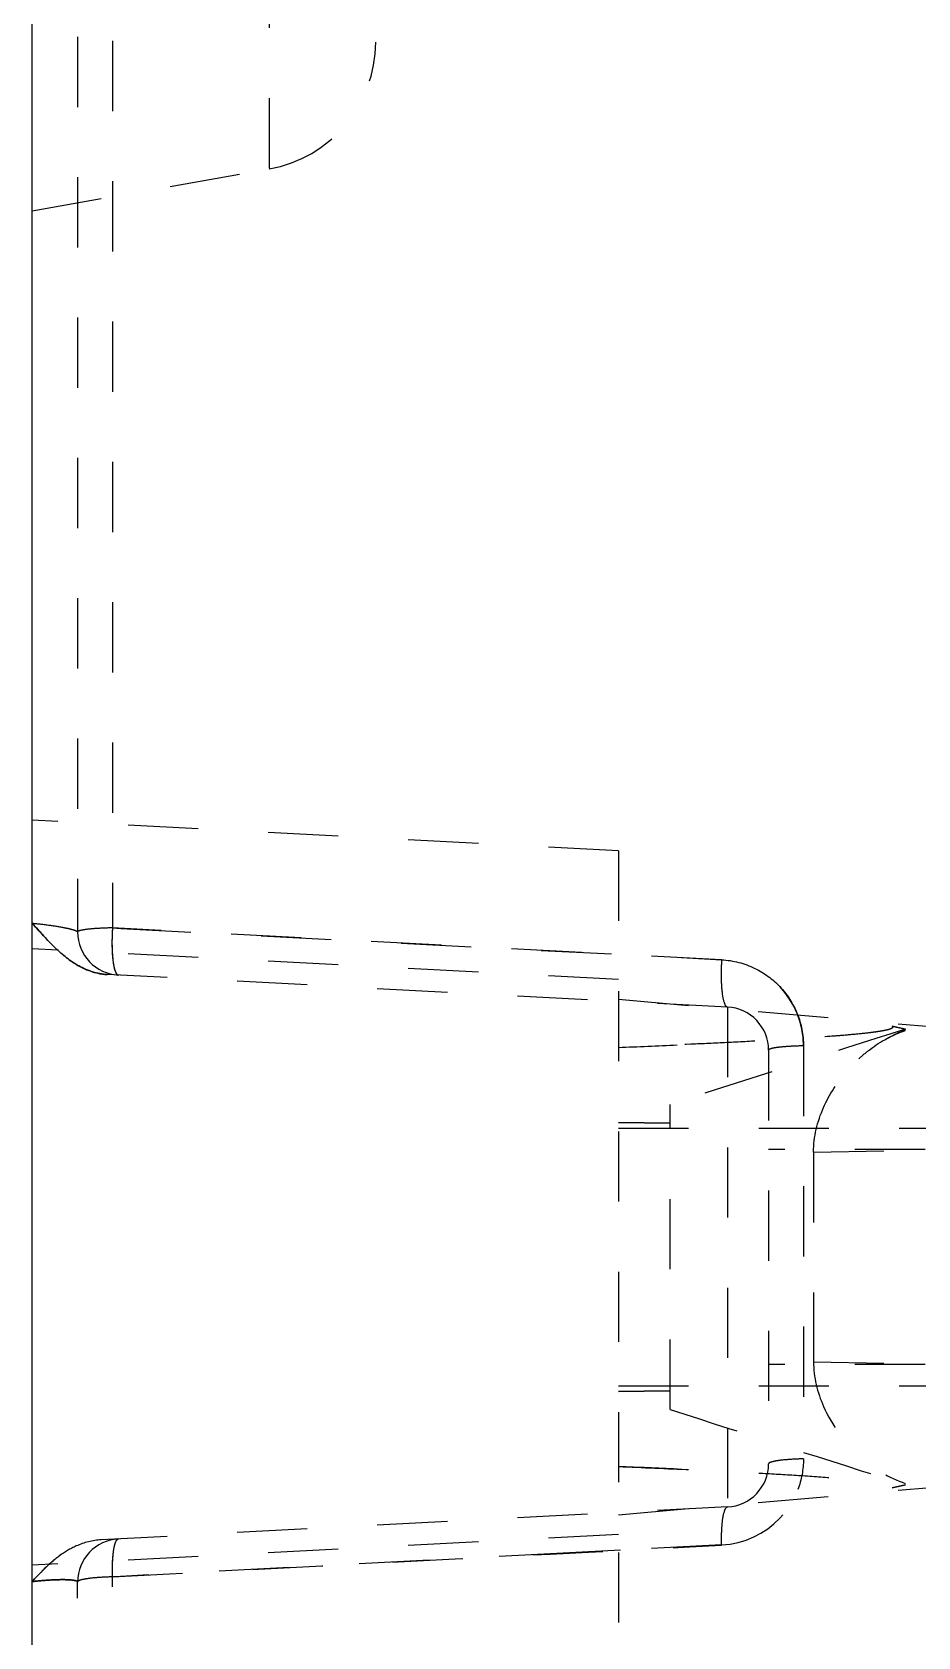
# Model space of a CAD drawing. Header units: millimetres. Extents: x 1147 to 12155, y -6137 to -4403.
# Drawn here: x 3268.09 to 3288.71, y -5332.97 to -5295.61 of the extents above; entities that cross this region are included whole.
import ezdxf

# ---------------------------------------------------------------- set-up
doc = ezdxf.new("R2010")
doc.units = ezdxf.units.MM
doc.header["$LTSCALE"] = 16.335
doc.linetypes.add('HIDDEN', pattern=[0.2, 0.1, -0.1])
doc.layers.get('0').update_dxf_attribs({"linetype": 'CONTINUOUS'})
doc.layers.add('DEFAULT_2', color=8, linetype='HIDDEN')

msp = doc.modelspace()

# ---------------------------------------------------------------- linework, layer by layer
at = {"color": 7, "linetype": 'Continuous'}
msp.add_line((3268.086, -5503.772), (3268.086, -5023.709), dxfattribs=at)
at = {"layer": 'DEFAULT_2', "color": 8, "linetype": 'HIDDEN'}
for p, q in [((3269.144, -5200.981), (3269.144, -5316.562)), ((3269.958, -5201.076), (3269.958, -5316.467)), ((3273.607, -5267.745), (3273.607, -5298.798)), ((3276.086, -5270.699), (3276.086, -5295.844)), ((3268.086, -5299.772), (3273.607, -5298.798)), ((3281.739, -5314.672), (3268.086, -5313.956)), ((3281.739, -5314.672), (3281.739, -5333.586)), ((3284.14, -5317.209), (3269.958, -5316.467)), ((3269.958, -5316.467), (3270.154, -5316.478)), ((3270.154, -5316.478), (3284.14, -5317.209)), ((3281.739, -5317.668), (3268.086, -5316.952)), ((3284.279, -5318.31), (3269.832, -5317.552)), ((3281.739, -5318.129), (3289.001, -5318.764)), ((3284.279, -5318.31), (3284.279, -5329.948)), ((3288.111, -5318.757), (3288.419, -5318.828)), ((3288.214, -5318.781), (3288.111, -5318.757)), ((3288.316, -5318.804), (3288.214, -5318.781)), ((3288.419, -5318.828), (3288.316, -5318.804)), ((3286.046, -5319.214), (3286.046, -5328.829)), ((3285.232, -5319.314), (3285.232, -5328.944)), ((3282.939, -5327.68), (3282.939, -5320.578)), ((3281.739, -5320.996), (3282.939, -5321.014)), ((3282.34, -5321.005), (3281.739, -5320.996)), ((3282.939, -5321.014), (3282.34, -5321.005)), ((3281.739, -5321.129), (3289.001, -5321.129)), ((3377.086, -5321.629), (3285.232, -5321.629)), ((3286.28, -5321.689), (3289.001, -5321.637)), ((3286.28, -5321.689), (3286.28, -5326.569)), ((3377.086, -5326.629), (3285.232, -5326.629)), ((3286.28, -5326.569), (3289.001, -5326.621)), ((3281.739, -5327.129), (3289.001, -5327.129)), ((3281.739, -5327.262), (3282.939, -5327.244)), ((3282.34, -5327.253), (3281.739, -5327.262)), ((3282.939, -5327.244), (3282.34, -5327.253)), ((3281.739, -5330.129), (3289.001, -5329.494)), ((3288.419, -5329.43), (3288.111, -5329.501)), ((3288.111, -5329.501), (3288.419, -5329.43)), ((3284.279, -5329.948), (3269.694, -5330.713)), ((3281.739, -5330.591), (3268.086, -5331.306)), ((3280.595, -5331.019), (3270.143, -5331.567)), ((3281.785, -5330.957), (3280.595, -5331.019)), ((3284.14, -5330.834), (3281.785, -5330.957)), ((3269.144, -5410.477), (3269.144, -5331.696)), ((3270.143, -5331.567), (3269.958, -5331.576)), ((3269.958, -5406.948), (3269.958, -5331.576))]:
    msp.add_line(p, q, dxfattribs=at)
for centre, radius, start, end in [((3273.086, -5295.844), 3, 280, 0), ((3270.15, -5316.562), 1.005, 180.0002, 267.0041), ((3271.236, -5314.222), 3.763, 226.2026, 229.0159), ((3284.037, -5319.216), 2.009, 0.049, 87.0536), ((3284.227, -5319.314), 1.006, 0, 87), ((3711.725, -6653.57), 1400.259, 107.596148, 107.831523), ((3267.39, -4965.269), 354.272, 272.32127, 272.54297), ((3711.725, -3994.688), 1400.259, 252.168477, 252.403852), ((3284.037, -5328.827), 2.009, 272.9548, 359.9468), ((3267.391, -5682.968), 354.25, 87.45696, 87.67874), ((3284.227, -5328.944), 1.006, 273, 0), ((3270.15, -5331.696), 1.005, 92.9983, 179.9999), ((3270.372, -5333.35), 2.801, 126.1572, 129.7901), ((3270.311, -5333.267), 2.698, 125.4817, 129.892)]:
    msp.add_arc(centre, radius, start, end, dxfattribs=at)
for points in [[(3268.631, -5316.938), (3268.439, -5316.753), (3268.266, -5316.551), (3268.086, -5316.354)], [(3268.086, -5316.358), (3268.265, -5316.554), (3268.44, -5316.755), (3268.632, -5316.938)], [(3268.768, -5317.063), (3268.904, -5317.181), (3269.051, -5317.288), (3269.211, -5317.372)], [(3284.14, -5317.209), (3284.407, -5317.223), (3284.675, -5317.292), (3284.915, -5317.409)], [(3269.211, -5317.372), (3269.337, -5317.438), (3269.473, -5317.491), (3269.613, -5317.522)], [(3269.613, -5317.522), (3269.685, -5317.538), (3269.758, -5317.549), (3269.832, -5317.552)], [(3284.915, -5317.409), (3285.131, -5317.514), (3285.33, -5317.659), (3285.495, -5317.833)], [(3285.495, -5317.833), (3285.668, -5318.015), (3285.809, -5318.235), (3285.902, -5318.469)], [(3285.902, -5318.469), (3285.996, -5318.704), (3286.046, -5318.961), (3286.046, -5319.214)], [(3286.046, -5328.829), (3286.046, -5329.071), (3286, -5329.318), (3285.913, -5329.545)], [(3269.694, -5330.713), (3269.495, -5330.723), (3269.297, -5330.776), (3269.115, -5330.857)], [(3269.115, -5330.857), (3268.975, -5330.919), (3268.843, -5330.999), (3268.72, -5331.089)], [(3268.086, -5331.688), (3268.242, -5331.516), (3268.402, -5331.346), (3268.581, -5331.197)], [(3268.58, -5331.198), (3268.402, -5331.346), (3268.241, -5331.514), (3268.086, -5331.686)]]:
    msp.add_open_spline(points, degree=3, dxfattribs=at)
for points, knots in [([(3268.086, -5316.356), (3268.221, -5316.369), (3268.47, -5316.399), (3268.764, -5316.445), (3268.954, -5316.485), (3269.054, -5316.512), (3269.11, -5316.532), (3269.144, -5316.552), (3269.144, -5316.562)], [0, 0, 0, 0, 0.37413, 0.694348, 0.818458, 0.912214, 0.972573, 1, 1, 1, 1]), ([(3269.958, -5316.467), (3269.85, -5316.469), (3269.655, -5316.476), (3269.405, -5316.494), (3269.241, -5316.519), (3269.168, -5316.539), (3269.144, -5316.555), (3269.144, -5316.562)], [0, 0, 0, 0, 0.389766, 0.707207, 0.916168, 0.973075, 1, 1, 1, 1]), ([(3269.958, -5316.467), (3269.85, -5316.469), (3269.655, -5316.476), (3269.405, -5316.494), (3269.241, -5316.519), (3269.168, -5316.539), (3269.144, -5316.555), (3269.144, -5316.562)], [0, 0, 0, 0, 0.389766, 0.707207, 0.916168, 0.973075, 1, 1, 1, 1]), ([(3269.958, -5316.467), (3269.949, -5316.604), (3269.94, -5316.857), (3269.962, -5317.206), (3269.994, -5317.423), (3270.059, -5317.564), (3270.097, -5317.566)], [0, 0, 0, 0, 0.362023, 0.677574, 0.897471, 1, 1, 1, 1]), ([(3269.958, -5316.467), (3269.95, -5316.585), (3269.942, -5316.81), (3269.952, -5317.12), (3269.985, -5317.358), (3270.022, -5317.494), (3270.053, -5317.536)], [0, 0, 0, 0, 0.326547, 0.62338, 0.855791, 1, 1, 1, 1]), ([(3269.832, -5317.552), (3269.604, -5317.54), (3269.153, -5317.388), (3268.796, -5317.096), (3268.631, -5316.938)], [0, 0, 0, 0, 0.499716, 1, 1, 1, 1]), ([(3284.14, -5317.209), (3284.13, -5317.351), (3284.122, -5317.605), (3284.144, -5317.952), (3284.177, -5318.162), (3284.238, -5318.307), (3284.279, -5318.31)], [0, 0, 0, 0, 0.377411, 0.67769, 0.890499, 1, 1, 1, 1]), ([(3284.14, -5317.209), (3284.13, -5317.351), (3284.122, -5317.605), (3284.144, -5317.952), (3284.177, -5318.162), (3284.238, -5318.307), (3284.279, -5318.31)], [0, 0, 0, 0, 0.37741, 0.677689, 0.8905, 1, 1, 1, 1]), ([(3270.053, -5317.536), (3270.056, -5317.541), (3270.067, -5317.555), (3270.085, -5317.566), (3270.097, -5317.566)], [0, 0, 0, 0, 0.30411, 1, 1, 1, 1]), ([(3288.111, -5318.757), (3288.119, -5318.763), (3288.128, -5318.796), (3288.074, -5318.819), (3288.016, -5318.84), (3287.934, -5318.856), (3287.846, -5318.872), (3287.722, -5318.892), (3287.495, -5318.921), (3287.163, -5318.954), (3286.62, -5319), (3285.931, -5319.047), (3285.099, -5319.095), (3284.262, -5319.138), (3283.142, -5319.191), (3282.301, -5319.227), (3281.739, -5319.25)], [0, 0, 0, 0, 0.004693, 0.011788, 0.022583, 0.035758, 0.049821, 0.06427, 0.094206, 0.156307, 0.219677, 0.348127, 0.477692, 0.607838, 0.73834, 1, 1, 1, 1]), ([(3286.046, -5319.214), (3285.937, -5319.216), (3285.746, -5319.223), (3285.522, -5319.241), (3285.383, -5319.259), (3285.306, -5319.275), (3285.259, -5319.288), (3285.232, -5319.305), (3285.232, -5319.314)], [0, 0, 0, 0, 0.394657, 0.691517, 0.811297, 0.906258, 0.969556, 1, 1, 1, 1]), ([(3286.28, -5321.689), (3286.28, -5321.334), (3286.452, -5320.64), (3287, -5319.807), (3287.574, -5319.282), (3288.059, -5319), (3288.296, -5318.882), (3288.418, -5318.843)], [0, 0, 0, 0, 0.283943, 0.551535, 0.789405, 0.897635, 1, 1, 1, 1]), ([(3287.333, -5319.516), (3287.417, -5319.438), (3287.742, -5319.166), (3288.122, -5318.952), (3288.417, -5318.859)], [0, 0, 0, 0, 0.270715, 1, 1, 1, 1]), ([(3286.28, -5326.569), (3286.28, -5326.924), (3286.491, -5327.768), (3287.259, -5328.784), (3288.033, -5329.277), (3288.417, -5329.399)], [0, 0, 0, 0, 0.285357, 0.676138, 1, 1, 1, 1]), ([(3286.046, -5328.829), (3285.94, -5328.831), (3285.744, -5328.84), (3285.493, -5328.861), (3285.327, -5328.892), (3285.254, -5328.918), (3285.232, -5328.936), (3285.232, -5328.944)], [0, 0, 0, 0, 0.380127, 0.706363, 0.914981, 0.971389, 1, 1, 1, 1]), ([(3286.046, -5328.829), (3285.94, -5328.831), (3285.744, -5328.84), (3285.493, -5328.861), (3285.327, -5328.892), (3285.254, -5328.918), (3285.232, -5328.936), (3285.232, -5328.944)], [0, 0, 0, 0, 0.380126, 0.706362, 0.91498, 0.971388, 1, 1, 1, 1]), ([(3281.739, -5329.008), (3282.301, -5329.031), (3283.142, -5329.067), (3284.262, -5329.12), (3285.099, -5329.163), (3285.931, -5329.212), (3286.62, -5329.258), (3287.163, -5329.304), (3287.495, -5329.337), (3287.722, -5329.366), (3287.846, -5329.386), (3287.934, -5329.402), (3288.016, -5329.418), (3288.074, -5329.439), (3288.128, -5329.462), (3288.119, -5329.495), (3288.111, -5329.501)], [0, 0, 0, 0, 0.261659, 0.392162, 0.522308, 0.651873, 0.780323, 0.843692, 0.905794, 0.935729, 0.950179, 0.964243, 0.977417, 0.988211, 0.995307, 1, 1, 1, 1]), ([(3284.14, -5330.841), (3284.137, -5330.729), (3284.137, -5330.52), (3284.161, -5330.235), (3284.194, -5330.058), (3284.249, -5329.95), (3284.279, -5329.948)], [0, 0, 0, 0, 0.364067, 0.686909, 0.901365, 1, 1, 1, 1]), ([(3269.958, -5331.576), (3269.953, -5331.395), (3269.956, -5331.147), (3269.999, -5330.863), (3270.031, -5330.758), (3270.054, -5330.723)], [0, 0, 0, 0, 0.627446, 0.854629, 1, 1, 1, 1]), ([(3269.958, -5331.576), (3269.955, -5331.462), (3269.954, -5331.254), (3269.981, -5330.973), (3270.011, -5330.799), (3270.066, -5330.693), (3270.097, -5330.692)], [0, 0, 0, 0, 0.375482, 0.687257, 0.899236, 1, 1, 1, 1]), ([(3270.054, -5330.723), (3270.057, -5330.718), (3270.068, -5330.704), (3270.085, -5330.692), (3270.097, -5330.692)], [0, 0, 0, 0, 0.310017, 1, 1, 1, 1]), ([(3269.958, -5331.576), (3272.322, -5331.452), (3277.049, -5331.199), (3281.777, -5330.965), (3284.14, -5330.841)], [0, 0, 0, 0, 0.500008, 1, 1, 1, 1]), ([(3268.086, -5331.686), (3268.22, -5331.671), (3268.47, -5331.65), (3268.794, -5331.636), (3269.013, -5331.647), (3269.113, -5331.665), (3269.144, -5331.686), (3269.144, -5331.696)], [0, 0, 0, 0, 0.376881, 0.699542, 0.914454, 0.97229, 1, 1, 1, 1]), ([(3269.144, -5331.696), (3269.144, -5331.686), (3269.113, -5331.665), (3269.013, -5331.647), (3268.794, -5331.636), (3268.47, -5331.65), (3268.22, -5331.671), (3268.086, -5331.686)], [0, 0, 0, 0, 0.027721, 0.085569, 0.300493, 0.623146, 1, 1, 1, 1]), ([(3269.958, -5331.576), (3269.85, -5331.579), (3269.655, -5331.587), (3269.404, -5331.611), (3269.241, -5331.641), (3269.166, -5331.667), (3269.144, -5331.687), (3269.144, -5331.696)], [0, 0, 0, 0, 0.386626, 0.702005, 0.910896, 0.969241, 1, 1, 1, 1])]:
    msp.add_open_spline(points, degree=3, knots=knots, dxfattribs=at)

doc.saveas('drawing.dxf')
